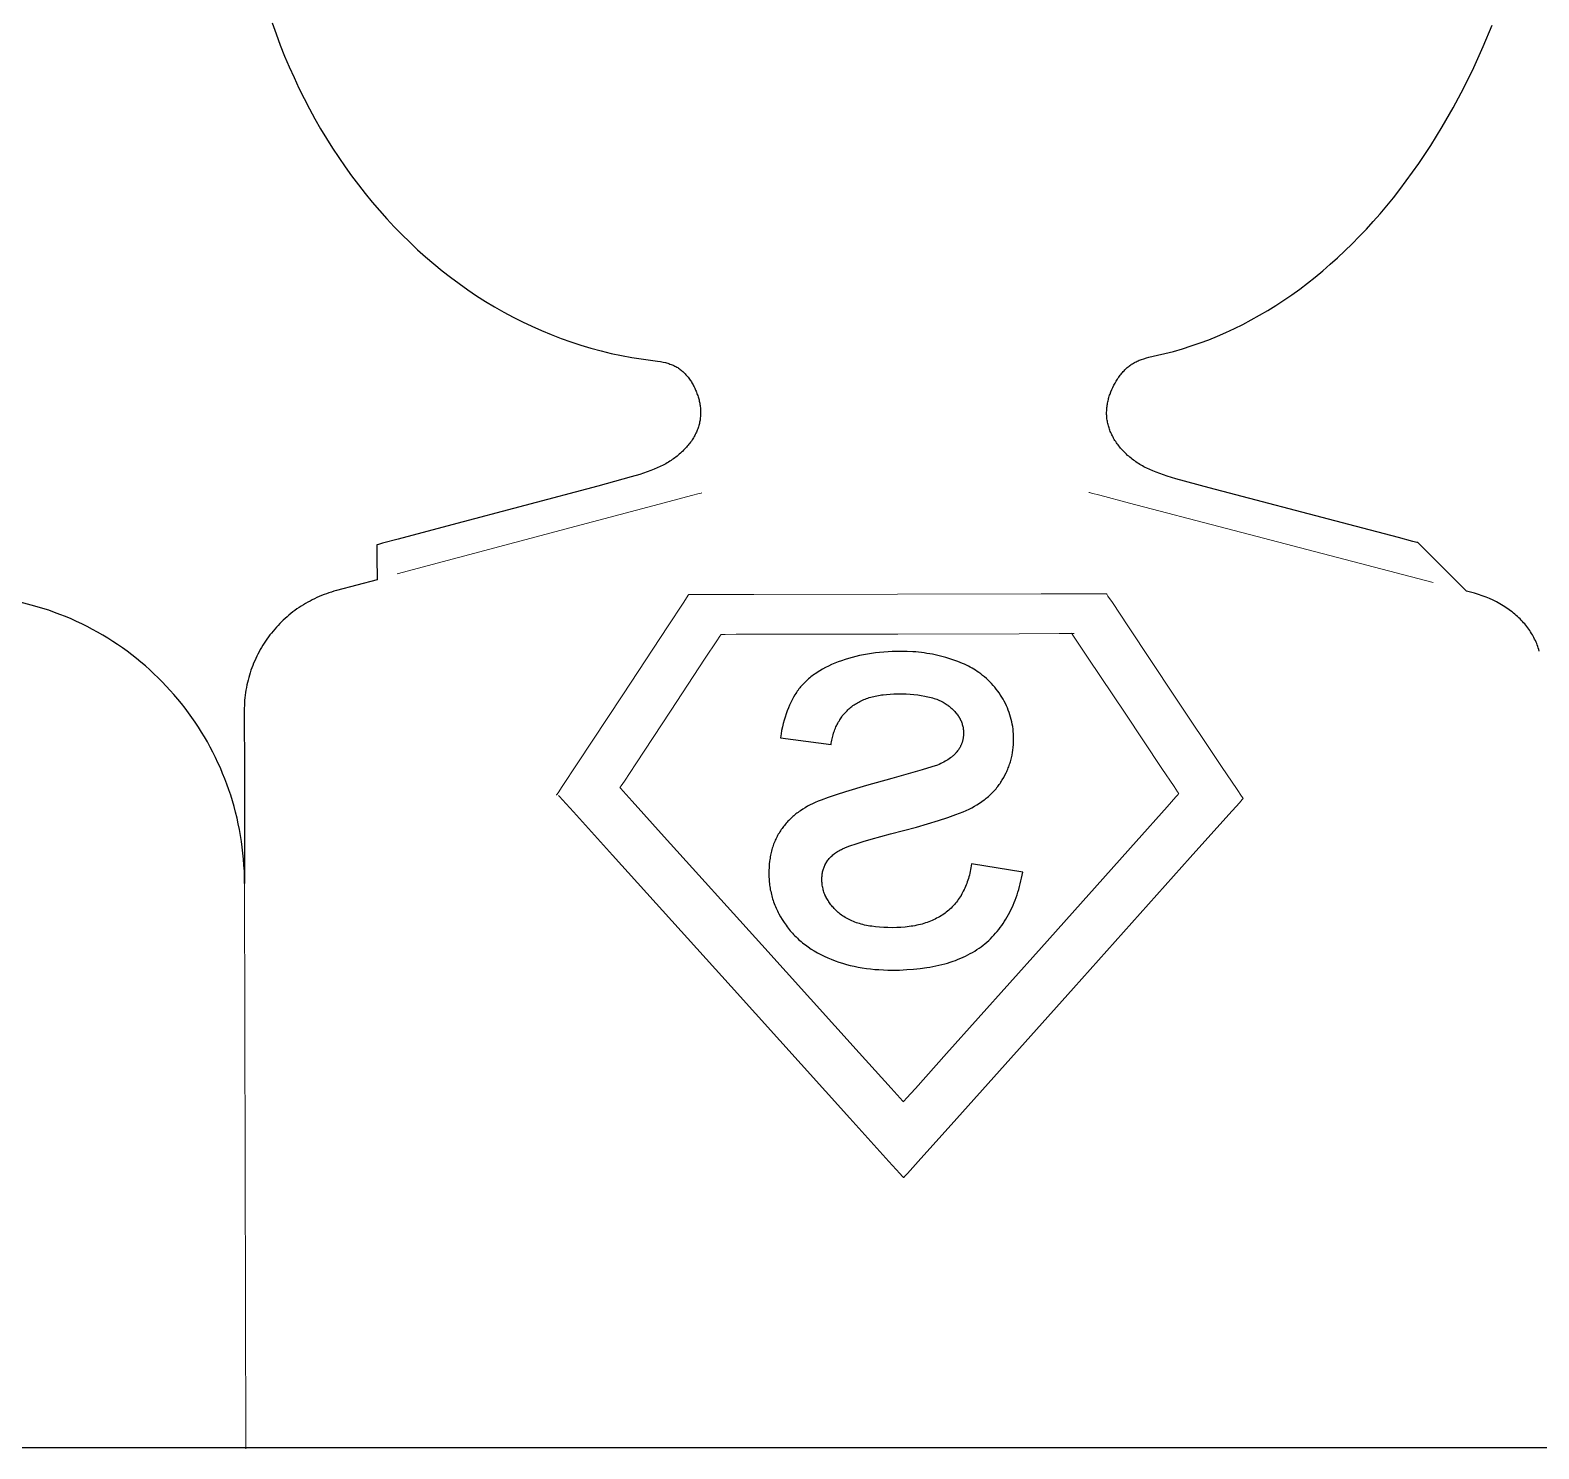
# Model space of a CAD drawing. Header units: inches. Extents: x 0 to 11, y 0 to 3.1.
# Drawn here: x 1.661 to 3.284, y -0.002 to 1.524 of the extents above; entities that cross this region are included whole.
import ezdxf

# ---------------------------------------------------------------- set-up
doc = ezdxf.new("R2010")
doc.units = ezdxf.units.IN
doc.header["$MEASUREMENT"] = 0
doc.layers.add('cut', color=18, linetype='Continuous', true_color=0x000000)
doc.layers.add('score', color=1, linetype='Continuous', true_color=0xff0000)

msp = doc.modelspace()

# ---------------------------------------------------------------- linework, layer by layer
at = {"layer": 'cut'}
for points in [[(1.9215, 1.5323), (1.9258, 1.5203), (1.9303, 1.5083), (1.935, 1.4966), (1.94, 1.4849), (1.9451, 1.4734), (1.9504, 1.4621), (1.9559, 1.4509), (1.9617, 1.4399), (1.9676, 1.4291), (1.9737, 1.4184), (1.98, 1.4079), (1.9865, 1.3976), (1.9932, 1.3874), (2.0001, 1.3774), (2.0071, 1.3676), (2.0143, 1.358), (2.0217, 1.3486), (2.0293, 1.3394), (2.037, 1.3304), (2.0449, 1.3215), (2.0529, 1.3129), (2.0611, 1.3045), (2.0695, 1.2963), (2.078, 1.2883), (2.0866, 1.2806), (2.0954, 1.2731), (2.1044, 1.2657), (2.1135, 1.2587), (2.1227, 1.2518), (2.132, 1.2452), (2.1415, 1.2388), (2.1511, 1.2327), (2.1609, 1.2268), (2.1707, 1.2212), (2.1807, 1.2158), (2.1908, 1.2107), (2.201, 1.2059), (2.2113, 1.2013), (2.2217, 1.197), (2.2323, 1.1929), (2.2429, 1.1891), (2.2536, 1.1856), (2.2644, 1.1824), (2.2754, 1.1795), (2.2864, 1.1768), (2.2975, 1.1745), (2.3086, 1.1724), (2.3362, 1.1685), (2.3392, 1.168), (2.342, 1.1674), (2.3447, 1.1668), (2.3459, 1.1665), (2.3472, 1.1661), (2.3483, 1.1657), (2.3495, 1.1653), (2.3506, 1.1649), (2.3517, 1.1645), (2.3528, 1.1641), (2.3538, 1.1636), (2.3548, 1.1631), (2.3558, 1.1625), (2.3568, 1.162), (2.3578, 1.1614), (2.3587, 1.1608), (2.3597, 1.1601), (2.3606, 1.1594), (2.3615, 1.1587), (2.3624, 1.1579), (2.3633, 1.1572), (2.3641, 1.1564), (2.365, 1.1555), (2.3658, 1.1547), (2.3666, 1.1538), (2.3674, 1.1529), (2.3682, 1.152), (2.3689, 1.151), (2.3697, 1.1501), (2.3704, 1.1491), (2.3711, 1.1481), (2.3718, 1.1471), (2.3725, 1.146), (2.3731, 1.145), (2.3737, 1.1439), (2.3744, 1.1428), (2.3749, 1.1417), (2.3755, 1.1406), (2.3761, 1.1395), (2.3766, 1.1384), (2.3771, 1.1372), (2.3776, 1.1361), (2.3781, 1.1349), (2.3785, 1.1337), (2.3789, 1.1326), (2.3793, 1.1314), (2.3797, 1.1302), (2.3801, 1.1291), (2.3804, 1.1279), (2.3807, 1.1267), (2.381, 1.1255), (2.3812, 1.1243), (2.3815, 1.1231), (2.3817, 1.1219), (2.3819, 1.1207), (2.382, 1.1195), (2.3822, 1.1183), (2.3823, 1.1171), (2.3823, 1.1159), (2.3824, 1.1147), (2.3824, 1.1135), (2.3824, 1.1123), (2.3824, 1.1111), (2.3823, 1.1099), (2.3823, 1.1087), (2.3821, 1.1075), (2.382, 1.1063), (2.3818, 1.1051), (2.3816, 1.1039), (2.3814, 1.1027), (2.3811, 1.1015), (2.3808, 1.1003), (2.3805, 1.0991), (2.3801, 1.0979), (2.3797, 1.0967), (2.3793, 1.0955), (2.3789, 1.0943), (2.3784, 1.0931), (2.3779, 1.0919), (2.3773, 1.0908), (2.3767, 1.0896), (2.3761, 1.0884), (2.3754, 1.0872), (2.3747, 1.086), (2.374, 1.0849), (2.3732, 1.0837), (2.3725, 1.0825), (2.3716, 1.0814), (2.3708, 1.0802), (2.3699, 1.0791), (2.369, 1.078), (2.3681, 1.0769), (2.3671, 1.0758), (2.3661, 1.0747), (2.3651, 1.0736), (2.364, 1.0725), (2.3629, 1.0714), (2.3618, 1.0704), (2.3607, 1.0693), (2.3595, 1.0683), (2.3583, 1.0673), (2.3571, 1.0663), (2.3559, 1.0653), (2.3546, 1.0644), (2.3533, 1.0634), (2.352, 1.0625), (2.3506, 1.0616), (2.3493, 1.0607), (2.3479, 1.0598), (2.3464, 1.059), (2.345, 1.0581), (2.3435, 1.0573), (2.342, 1.0565), (2.339, 1.055), (2.3358, 1.0535), (2.3324, 1.0521), (2.3289, 1.0507), (2.3251, 1.0494), (2.317, 1.0466), (2.3077, 1.0438), (2.272, 1.0341), (2.1148, 0.9923), (2.0571, 0.9769), (2.0403, 0.9725), (2.0358, 0.9713), (2.0347, 0.971), (2.0344, 0.9709), (2.0343, 0.9709), (2.0343, 0.9709), (2.0343, 0.9709), (2.0343, 0.9709), (2.0343, 0.9709), (2.0343, 0.9708), (2.0343, 0.9708), (2.0343, 0.9704), (2.0343, 0.9692), (2.0343, 0.965), (2.0343, 0.9521), (2.0344, 0.9391), (2.0344, 0.9349), (2.0344, 0.9337), (2.0344, 0.9334), (2.0344, 0.9333), (2.0344, 0.9333), (2.0344, 0.9333), (2.0344, 0.9333), (1.9908, 0.9217), (1.988, 0.9209), (1.9853, 0.9201), (1.9827, 0.9192), (1.98, 0.9183), (1.9774, 0.9173), (1.9748, 0.9163), (1.9722, 0.9152), (1.9697, 0.9141), (1.9672, 0.9129), (1.9647, 0.9117), (1.9623, 0.9104), (1.9599, 0.9091), (1.9575, 0.9078), (1.9552, 0.9064), (1.9528, 0.9049), (1.9506, 0.9034), (1.9483, 0.9019), (1.9461, 0.9003), (1.9439, 0.8986), (1.9418, 0.897), (1.9397, 0.8952), (1.9376, 0.8935), (1.9356, 0.8917), (1.9336, 0.8899), (1.9317, 0.888), (1.9298, 0.8861), (1.9279, 0.8841), (1.9261, 0.8822), (1.9243, 0.8801), (1.9226, 0.8781), (1.9209, 0.876), (1.9192, 0.8739), (1.9176, 0.8717), (1.916, 0.8695), (1.9145, 0.8673), (1.913, 0.8651), (1.9115, 0.8628), (1.9101, 0.8605), (1.9088, 0.8581), (1.9075, 0.8558), (1.9062, 0.8534), (1.905, 0.851), (1.9039, 0.8485), (1.9028, 0.846), (1.9017, 0.8435), (1.9007, 0.841), (1.8997, 0.8385), (1.8988, 0.8359), (1.898, 0.8333), (1.8971, 0.8307), (1.8964, 0.8281), (1.8957, 0.8254), (1.895, 0.8227), (1.8944, 0.8201), (1.8939, 0.8173), (1.8934, 0.8146), (1.893, 0.8119), (1.8926, 0.8091), (1.8923, 0.8063), (1.892, 0.8036), (1.8918, 0.8008), (1.8917, 0.7979), (1.8916, 0.7951), (1.8916, 0.7923), (1.8916, 0.7923), (1.8916, 0.7923), (1.8916, 0.7922), (1.8916, 0.7921), (1.8916, 0.7914), (1.8916, 0.7887), (1.8916, 0.7784), (1.8917, 0.7397), (1.892, 0.6067), (1.8919, 0.6132), (1.8917, 0.6198), (1.8913, 0.6263), (1.8908, 0.6327), (1.8902, 0.6392), (1.8895, 0.6456), (1.8886, 0.6519), (1.8876, 0.6583), (1.8864, 0.6645), (1.8852, 0.6708), (1.8838, 0.677), (1.8823, 0.6832), (1.8806, 0.6893), (1.8789, 0.6954), (1.877, 0.7014), (1.875, 0.7074), (1.8729, 0.7133), (1.8707, 0.7192), (1.8683, 0.725), (1.8659, 0.7308), (1.8633, 0.7365), (1.8606, 0.7422), (1.8578, 0.7478), (1.8549, 0.7533), (1.8519, 0.7588), (1.8488, 0.7642), (1.8455, 0.7695), (1.8422, 0.7748), (1.8388, 0.78), (1.8352, 0.7851), (1.8316, 0.7902), (1.8279, 0.7952), (1.824, 0.8001), (1.8201, 0.8049), (1.816, 0.8097), (1.8119, 0.8143), (1.8077, 0.8189), (1.8034, 0.8234), (1.799, 0.8278), (1.7945, 0.8322), (1.7899, 0.8364), (1.7852, 0.8406), (1.7805, 0.8446), (1.7756, 0.8486), (1.7707, 0.8525), (1.7657, 0.8563), (1.7606, 0.86), (1.7554, 0.8635), (1.7501, 0.867), (1.7448, 0.8704), (1.7394, 0.8737), (1.7339, 0.8769), (1.7283, 0.8799), (1.7227, 0.8829), (1.717, 0.8857), (1.7112, 0.8884), (1.7053, 0.8911), (1.6994, 0.8936), (1.6934, 0.896), (1.6874, 0.8982), (1.6813, 0.9004), (1.6751, 0.9024), (1.6688, 0.9043), (1.6625, 0.9061), (1.2978, 1.005)], [(3.2843, 0.8566), (3.2839, 0.8582), (3.2834, 0.8599), (3.2829, 0.8615), (3.2823, 0.8631), (3.2817, 0.8647), (3.281, 0.8663), (3.2803, 0.8679), (3.2795, 0.8695), (3.2788, 0.871), (3.2779, 0.8726), (3.2771, 0.8741), (3.2762, 0.8756), (3.2752, 0.8771), (3.2742, 0.8786), (3.2732, 0.8801), (3.2722, 0.8815), (3.2711, 0.8829), (3.27, 0.8843), (3.2688, 0.8857), (3.2676, 0.8871), (3.2664, 0.8885), (3.2651, 0.8898), (3.2638, 0.8911), (3.2625, 0.8924), (3.2611, 0.8937), (3.2597, 0.895), (3.2582, 0.8962), (3.2568, 0.8975), (3.2553, 0.8987), (3.2537, 0.8998), (3.2522, 0.901), (3.2506, 0.9021), (3.2489, 0.9032), (3.2473, 0.9043), (3.2456, 0.9054), (3.2439, 0.9064), (3.2421, 0.9074), (3.2404, 0.9084), (3.2386, 0.9094), (3.2349, 0.9112), (3.2311, 0.913), (3.2272, 0.9146), (3.2232, 0.9161), (3.2191, 0.9175), (3.2149, 0.9188), (3.2106, 0.92), (3.2063, 0.921), (3.1769, 0.9503), (3.161, 0.9662), (3.156, 0.9712), (3.1546, 0.9726), (3.1542, 0.973), (3.1541, 0.9731), (3.1541, 0.9731), (3.1541, 0.9731), (3.1541, 0.9731), (3.1541, 0.9731), (3.1541, 0.9731), (3.154, 0.9731), (3.1538, 0.9732), (3.1527, 0.9735), (3.1486, 0.9745), (3.1332, 0.9786), (3.0797, 0.9927), (2.9295, 1.0323), (2.8937, 1.042), (2.8844, 1.0448), (2.8802, 1.0461), (2.8762, 1.0475), (2.8725, 1.0489), (2.8689, 1.0503), (2.8655, 1.0518), (2.8623, 1.0533), (2.8607, 1.0541), (2.8592, 1.0549), (2.8577, 1.0557), (2.8562, 1.0565), (2.8548, 1.0574), (2.8534, 1.0583), (2.852, 1.0592), (2.8506, 1.0601), (2.8493, 1.0611), (2.8479, 1.062), (2.8467, 1.063), (2.8454, 1.064), (2.8441, 1.065), (2.8429, 1.0661), (2.8417, 1.0671), (2.8406, 1.0682), (2.8395, 1.0693), (2.8384, 1.0704), (2.8373, 1.0715), (2.8362, 1.0726), (2.8352, 1.0737), (2.8342, 1.0749), (2.8333, 1.076), (2.8323, 1.0772), (2.8314, 1.0784), (2.8306, 1.0796), (2.8297, 1.0807), (2.8289, 1.0819), (2.8281, 1.0831), (2.8274, 1.0843), (2.8267, 1.0855), (2.826, 1.0868), (2.8254, 1.088), (2.8247, 1.0892), (2.8242, 1.0904), (2.8236, 1.0916), (2.8231, 1.0928), (2.8226, 1.0941), (2.8222, 1.0953), (2.8217, 1.0965), (2.8214, 1.0977), (2.821, 1.0989), (2.8207, 1.1002), (2.8204, 1.1014), (2.8201, 1.1026), (2.8199, 1.1038), (2.8197, 1.105), (2.8195, 1.1063), (2.8194, 1.1075), (2.8193, 1.1087), (2.8192, 1.1099), (2.8191, 1.1111), (2.8191, 1.1124), (2.8191, 1.1136), (2.8192, 1.1148), (2.8192, 1.116), (2.8193, 1.1172), (2.8194, 1.1185), (2.8196, 1.1197), (2.8197, 1.1209), (2.8199, 1.1221), (2.8202, 1.1233), (2.8204, 1.1245), (2.8207, 1.1257), (2.821, 1.127), (2.8213, 1.1282), (2.8216, 1.1294), (2.822, 1.1306), (2.8224, 1.1318), (2.8228, 1.133), (2.8237, 1.1354), (2.8247, 1.1378), (2.8258, 1.1402), (2.8269, 1.1425), (2.8282, 1.1448), (2.8295, 1.147), (2.8302, 1.1481), (2.8309, 1.1492), (2.8316, 1.1503), (2.8323, 1.1513), (2.8331, 1.1524), (2.8338, 1.1534), (2.8346, 1.1544), (2.8354, 1.1553), (2.8362, 1.1563), (2.837, 1.1572), (2.8379, 1.1581), (2.8387, 1.159), (2.8396, 1.1598), (2.8405, 1.1607), (2.8414, 1.1615), (2.8423, 1.1622), (2.8432, 1.163), (2.8441, 1.1637), (2.8451, 1.1643), (2.846, 1.165), (2.847, 1.1656), (2.848, 1.1662), (2.849, 1.1668), (2.85, 1.1673), (2.851, 1.1678), (2.8521, 1.1683), (2.8532, 1.1688), (2.8543, 1.1693), (2.8555, 1.1697), (2.8567, 1.1702), (2.8592, 1.171), (2.8619, 1.1718), (2.8647, 1.1726), (2.8911, 1.1789), (2.9007, 1.1817), (2.9102, 1.1847), (2.9197, 1.188), (2.929, 1.1915), (2.9383, 1.1953), (2.9475, 1.1993), (2.9567, 1.2035), (2.9657, 1.208), (2.9747, 1.2128), (2.9836, 1.2177), (2.9924, 1.2229), (3.0011, 1.2284), (3.0098, 1.234), (3.0183, 1.2399), (3.0268, 1.246), (3.0351, 1.2523), (3.0434, 1.2589), (3.0516, 1.2656), (3.0597, 1.2726), (3.0676, 1.2797), (3.0755, 1.2871), (3.0833, 1.2947), (3.0909, 1.3024), (3.0985, 1.3104), (3.1059, 1.3186), (3.1133, 1.3269), (3.1205, 1.3355), (3.1276, 1.3442), (3.1346, 1.3531), (3.1414, 1.3622), (3.1548, 1.3809), (3.1677, 1.4003), (3.1801, 1.4203), (3.192, 1.441), (3.2033, 1.4623), (3.214, 1.4843), (3.2242, 1.5067), (3.2339, 1.5298)], [(0, 0), (3.8766, 0)]]:
    msp.add_lwpolyline(points, dxfattribs=at)
at = {"layer": 'cut', "lineweight": 9}
for points in [[(1.8932, 0.0012), (1.892, 0.6067)], [(1.8932, -0.0015), (1.8932, -0.0015), (1.8932, -0.0015), (1.8932, -0.0015), (1.8932, -0.0015), (1.8932, -0.0013), (1.8932, -0.0008), (1.8932, 0.0012)]]:
    msp.add_lwpolyline(points, dxfattribs=at)
at = {"layer": 'score', "color": 1, "lineweight": 9, "true_color": 0xff0000}
for points in [[(2.0562, 0.9396), (2.2486, 0.9908), (2.3433, 1.0159), (2.3728, 1.0238), (2.3809, 1.0259), (2.3831, 1.0265), (2.3836, 1.0266), (2.3837, 1.0267), (2.3838, 1.0267), (2.3838, 1.0267)], [(2.7999, 1.0272), (2.7999, 1.0272), (2.8, 1.0272), (2.8001, 1.0271), (2.8007, 1.027), (2.803, 1.0264), (2.8118, 1.0241), (2.8439, 1.0157), (2.9481, 0.9884), (3.1702, 0.9302)], [(2.2296, 0.7012), (2.2296, 0.7011), (2.2297, 0.7011), (2.2299, 0.7009), (2.2307, 0.7), (2.2338, 0.6965), (2.2456, 0.6835), (2.2876, 0.6369), (2.4152, 0.4956), (2.5428, 0.3543), (2.5848, 0.3077), (2.5966, 0.2947), (2.5997, 0.2913), (2.6005, 0.2904), (2.6007, 0.2902), (2.6008, 0.2901), (2.6008, 0.2901), (2.6008, 0.2901), (2.6008, 0.2902), (2.601, 0.2904), (2.6018, 0.2913), (2.6049, 0.2947), (2.6165, 0.3076), (2.6579, 0.3538), (2.7835, 0.4941), (2.909, 0.6344), (2.9504, 0.6806), (2.9619, 0.6935), (2.9649, 0.6969), (2.9657, 0.6978), (2.9659, 0.698), (2.9659, 0.6981), (2.9659, 0.6981), (2.9659, 0.6981), (2.9659, 0.6981), (2.9658, 0.6982), (2.9658, 0.6983), (2.9655, 0.6987), (2.9642, 0.7006), (2.9595, 0.7076), (2.9428, 0.7325), (2.8923, 0.8081), (2.8419, 0.8838), (2.8253, 0.9087), (2.8206, 0.9157), (2.8194, 0.9176), (2.8191, 0.918), (2.819, 0.9182), (2.819, 0.9182), (2.819, 0.9182), (2.819, 0.9182), (2.8189, 0.9182), (2.8187, 0.9182), (2.8177, 0.9182), (2.8139, 0.9182), (2.7997, 0.9182), (2.7488, 0.9181), (2.5943, 0.9177), (2.4398, 0.9174), (2.3889, 0.9173), (2.3747, 0.9173), (2.3709, 0.9173), (2.37, 0.9173), (2.3697, 0.9173), (2.3697, 0.9173), (2.3696, 0.9173), (2.3696, 0.9173), (2.3696, 0.9173), (2.3695, 0.9171), (2.3692, 0.9167), (2.368, 0.9149), (2.3635, 0.908), (2.3474, 0.8836), (2.2986, 0.8095), (2.2497, 0.7354), (2.2336, 0.711), (2.2291, 0.7041), (2.2279, 0.7023), (2.2276, 0.7019), (2.2275, 0.7018), (2.2275, 0.7017), (2.2275, 0.7017)], [(2.7843, 0.8753), (2.7843, 0.8753), (2.7843, 0.8753), (2.7841, 0.8753), (2.7833, 0.8753), (2.7801, 0.8753), (2.768, 0.8753), (2.725, 0.8752), (2.5944, 0.8749), (2.4638, 0.8746), (2.4208, 0.8746), (2.4087, 0.8745), (2.4055, 0.8745), (2.4047, 0.8745), (2.4045, 0.8745), (2.4045, 0.8745), (2.4044, 0.8745), (2.4044, 0.8745), (2.4044, 0.8745), (2.4044, 0.8744), (2.4041, 0.8741), (2.4032, 0.8727), (2.3998, 0.8674), (2.3874, 0.8488), (2.3501, 0.7921), (2.3127, 0.7354), (2.3004, 0.7167), (2.2969, 0.7115), (2.296, 0.7101), (2.2958, 0.7097), (2.2957, 0.7096), (2.2957, 0.7096), (2.2957, 0.7096), (2.2957, 0.7096), (2.2958, 0.7096), (2.2959, 0.7094), (2.2966, 0.7086), (2.2991, 0.7058), (2.3088, 0.6951), (2.3433, 0.6568), (2.4482, 0.5407), (2.553, 0.4246), (2.5875, 0.3863), (2.5972, 0.3756), (2.5997, 0.3728), (2.6004, 0.3721), (2.6005, 0.3719), (2.6006, 0.3719), (2.6006, 0.3718), (2.6006, 0.3719), (2.6007, 0.3719), (2.6008, 0.3721), (2.6015, 0.3728), (2.6039, 0.3756), (2.6134, 0.3861), (2.647, 0.4236), (2.749, 0.5376), (2.8508, 0.6516), (2.8843, 0.6891), (2.8936, 0.6997), (2.896, 0.7024), (2.8966, 0.7032), (2.8967, 0.7033), (2.8968, 0.7033), (2.8968, 0.7034), (2.8968, 0.7034), (2.8968, 0.7034), (2.8968, 0.7034), (2.8968, 0.7035), (2.8967, 0.7035), (2.8966, 0.7037), (2.8964, 0.7039), (2.8954, 0.7053), (2.8917, 0.7108), (2.8785, 0.7303), (2.8389, 0.7896), (2.7994, 0.8488), (2.7864, 0.8684), (2.7828, 0.8738), (2.7818, 0.8753), (2.7816, 0.8756), (2.7815, 0.8757), (2.7815, 0.8758), (2.7815, 0.8758)]]:
    msp.add_lwpolyline(points, dxfattribs=at)
at = {"layer": 'score', "color": 7, "true_color": 0xffffff}
msp.add_lwpolyline([(2.7289, 0.6189), (2.6738, 0.6276), (2.6735, 0.6256), (2.6731, 0.6235), (2.6728, 0.6216), (2.6724, 0.6196), (2.6719, 0.6177), (2.6715, 0.6157), (2.671, 0.6139), (2.6704, 0.612), (2.6699, 0.6102), (2.6693, 0.6084), (2.6687, 0.6067), (2.668, 0.605), (2.6673, 0.6033), (2.6666, 0.6016), (2.6658, 0.6), (2.665, 0.5984), (2.6642, 0.5968), (2.6634, 0.5953), (2.6625, 0.5937), (2.6616, 0.5923), (2.6606, 0.5908), (2.6596, 0.5894), (2.6586, 0.588), (2.6576, 0.5866), (2.6565, 0.5853), (2.6554, 0.584), (2.6542, 0.5827), (2.653, 0.5815), (2.6518, 0.5802), (2.6506, 0.5791), (2.6493, 0.5779), (2.648, 0.5768), (2.6466, 0.5757), (2.6453, 0.5746), (2.6439, 0.5736), (2.6424, 0.5726), (2.641, 0.5717), (2.6394, 0.5708), (2.6379, 0.5699), (2.6363, 0.5691), (2.6347, 0.5682), (2.6331, 0.5675), (2.6314, 0.5667), (2.6297, 0.566), (2.628, 0.5653), (2.6262, 0.5647), (2.6244, 0.5641), (2.6225, 0.5635), (2.6207, 0.563), (2.6188, 0.5625), (2.6168, 0.562), (2.6149, 0.5616), (2.6129, 0.5612), (2.6108, 0.5608), (2.6088, 0.5605), (2.6067, 0.5602), (2.6045, 0.5599), (2.6024, 0.5597), (2.5979, 0.5593), (2.5934, 0.5591), (2.5887, 0.559), (2.5839, 0.5591), (2.5794, 0.5593), (2.5749, 0.5595), (2.5707, 0.56), (2.5666, 0.5605), (2.5646, 0.5608), (2.5626, 0.5612), (2.5607, 0.5615), (2.5588, 0.5619), (2.557, 0.5624), (2.5552, 0.5629), (2.5534, 0.5634), (2.5517, 0.5639), (2.55, 0.5644), (2.5483, 0.565), (2.5467, 0.5657), (2.5451, 0.5663), (2.5436, 0.567), (2.5421, 0.5677), (2.5407, 0.5685), (2.5392, 0.5692), (2.5379, 0.57), (2.5365, 0.5709), (2.5352, 0.5717), (2.5339, 0.5726), (2.5327, 0.5736), (2.5315, 0.5745), (2.5304, 0.5755), (2.5293, 0.5765), (2.5282, 0.5775), (2.5272, 0.5785), (2.5262, 0.5795), (2.5252, 0.5806), (2.5243, 0.5816), (2.5234, 0.5826), (2.5225, 0.5837), (2.5217, 0.5848), (2.5209, 0.5859), (2.5202, 0.587), (2.5195, 0.5881), (2.5188, 0.5892), (2.5182, 0.5903), (2.5176, 0.5914), (2.517, 0.5926), (2.5165, 0.5938), (2.516, 0.5949), (2.5155, 0.5961), (2.5151, 0.5973), (2.5147, 0.5985), (2.5144, 0.5997), (2.5141, 0.601), (2.5138, 0.6022), (2.5135, 0.6034), (2.5133, 0.6047), (2.5132, 0.606), (2.513, 0.6072), (2.5129, 0.6085), (2.5129, 0.6098), (2.5129, 0.6111), (2.5129, 0.6123), (2.5129, 0.6135), (2.513, 0.6146), (2.5131, 0.6157), (2.5133, 0.6168), (2.5134, 0.6179), (2.5137, 0.619), (2.5139, 0.6201), (2.5142, 0.6211), (2.5145, 0.6222), (2.5148, 0.6232), (2.5152, 0.6242), (2.5156, 0.6252), (2.516, 0.6261), (2.5165, 0.6271), (2.517, 0.628), (2.5176, 0.6289), (2.5181, 0.6298), (2.5187, 0.6307), (2.5194, 0.6316), (2.52, 0.6325), (2.5207, 0.6333), (2.5215, 0.6341), (2.5222, 0.6349), (2.523, 0.6357), (2.5238, 0.6365), (2.5247, 0.6373), (2.5256, 0.638), (2.5265, 0.6388), (2.5275, 0.6395), (2.5285, 0.6402), (2.5295, 0.6409), (2.5303, 0.6413), (2.5311, 0.6418), (2.532, 0.6423), (2.5329, 0.6428), (2.534, 0.6433), (2.5351, 0.6438), (2.5374, 0.6448), (2.5401, 0.6459), (2.543, 0.647), (2.5496, 0.6493), (2.5572, 0.6518), (2.5659, 0.6543), (2.5865, 0.6599), (2.6147, 0.6673), (2.6382, 0.6743), (2.6482, 0.6776), (2.657, 0.6807), (2.661, 0.6823), (2.6647, 0.6838), (2.6681, 0.6852), (2.6712, 0.6866), (2.6741, 0.6881), (2.6769, 0.6896), (2.6797, 0.6912), (2.6823, 0.6929), (2.6848, 0.6946), (2.6873, 0.6964), (2.6885, 0.6973), (2.6897, 0.6983), (2.6908, 0.6992), (2.6919, 0.7002), (2.693, 0.7012), (2.6941, 0.7022), (2.6952, 0.7032), (2.6962, 0.7042), (2.6972, 0.7053), (2.6982, 0.7063), (2.6992, 0.7074), (2.7002, 0.7085), (2.7011, 0.7097), (2.702, 0.7108), (2.7029, 0.7119), (2.7037, 0.7131), (2.7046, 0.7143), (2.7054, 0.7155), (2.7062, 0.7167), (2.7069, 0.718), (2.7084, 0.7205), (2.7098, 0.723), (2.7111, 0.7256), (2.7117, 0.7269), (2.7123, 0.7282), (2.7128, 0.7295), (2.7134, 0.7308), (2.7139, 0.7321), (2.7144, 0.7335), (2.7148, 0.7348), (2.7153, 0.7362), (2.7157, 0.7375), (2.7161, 0.7389), (2.7164, 0.7403), (2.7168, 0.7417), (2.7171, 0.743), (2.7174, 0.7445), (2.7179, 0.7473), (2.7184, 0.7501), (2.7187, 0.753), (2.7189, 0.756), (2.7191, 0.7589), (2.7191, 0.7619), (2.7191, 0.7647), (2.7189, 0.7674), (2.7187, 0.7701), (2.7185, 0.7727), (2.7181, 0.7753), (2.7177, 0.778), (2.7171, 0.7805), (2.7165, 0.7831), (2.7159, 0.7856), (2.7151, 0.7881), (2.7143, 0.7906), (2.7134, 0.793), (2.7124, 0.7954), (2.7113, 0.7978), (2.7102, 0.8002), (2.709, 0.8026), (2.7077, 0.8049), (2.7063, 0.8071), (2.7049, 0.8093), (2.7035, 0.8115), (2.702, 0.8136), (2.7004, 0.8157), (2.6988, 0.8177), (2.6971, 0.8196), (2.6953, 0.8216), (2.6935, 0.8234), (2.6917, 0.8252), (2.6898, 0.827), (2.6878, 0.8287), (2.6858, 0.8304), (2.6837, 0.832), (2.6816, 0.8335), (2.6799, 0.8347), (2.6782, 0.8359), (2.6764, 0.837), (2.6745, 0.8381), (2.6725, 0.8392), (2.6705, 0.8403), (2.6684, 0.8413), (2.6662, 0.8423), (2.664, 0.8433), (2.6616, 0.8443), (2.6592, 0.8452), (2.6568, 0.8462), (2.6516, 0.8479), (2.6462, 0.8496), (2.6434, 0.8504), (2.6405, 0.8512), (2.6376, 0.8519), (2.6347, 0.8525), (2.6318, 0.8531), (2.6289, 0.8537), (2.6259, 0.8541), (2.6229, 0.8546), (2.6199, 0.855), (2.6169, 0.8553), (2.6138, 0.8556), (2.6107, 0.8558), (2.6045, 0.8561), (2.5981, 0.8562), (2.5933, 0.8561), (2.5886, 0.856), (2.584, 0.8558), (2.5794, 0.8555), (2.5749, 0.8551), (2.5705, 0.8546), (2.5661, 0.854), (2.5619, 0.8533), (2.5577, 0.8526), (2.5535, 0.8517), (2.5495, 0.8508), (2.5455, 0.8498), (2.5416, 0.8487), (2.5378, 0.8475), (2.534, 0.8462), (2.5304, 0.8449), (2.5268, 0.8434), (2.5233, 0.842), (2.5199, 0.8404), (2.5167, 0.8388), (2.5136, 0.8371), (2.5106, 0.8354), (2.5077, 0.8336), (2.5063, 0.8326), (2.5049, 0.8317), (2.5036, 0.8307), (2.5023, 0.8298), (2.501, 0.8288), (2.4998, 0.8278), (2.4986, 0.8268), (2.4974, 0.8257), (2.4962, 0.8247), (2.4951, 0.8236), (2.494, 0.8225), (2.493, 0.8214), (2.4919, 0.8203), (2.4909, 0.8192), (2.49, 0.8181), (2.489, 0.8169), (2.4881, 0.8158), (2.4872, 0.8146), (2.4864, 0.8134), (2.4855, 0.8121), (2.4847, 0.8109), (2.4839, 0.8096), (2.4824, 0.8069), (2.4809, 0.8042), (2.4794, 0.8013), (2.4781, 0.7984), (2.4768, 0.7954), (2.4756, 0.7922), (2.4744, 0.789), (2.4733, 0.7856), (2.4723, 0.7822), (2.4713, 0.7786), (2.4705, 0.775), (2.4696, 0.7712), (2.4689, 0.7674), (2.4682, 0.7634), (2.4682, 0.7634), (2.5227, 0.7559), (2.523, 0.7575), (2.5232, 0.7591), (2.5235, 0.7607), (2.5238, 0.7622), (2.5242, 0.7637), (2.5246, 0.7652), (2.525, 0.7666), (2.5254, 0.7681), (2.5259, 0.7695), (2.5264, 0.7709), (2.5269, 0.7723), (2.5274, 0.7736), (2.528, 0.775), (2.5286, 0.7763), (2.5292, 0.7776), (2.5299, 0.7788), (2.5305, 0.7801), (2.5313, 0.7813), (2.532, 0.7825), (2.5328, 0.7837), (2.5335, 0.7848), (2.5344, 0.786), (2.5352, 0.7871), (2.5361, 0.7882), (2.537, 0.7892), (2.5379, 0.7903), (2.5389, 0.7913), (2.5399, 0.7923), (2.5409, 0.7933), (2.5419, 0.7943), (2.543, 0.7952), (2.5441, 0.7961), (2.5452, 0.797), (2.5463, 0.7979), (2.5475, 0.7987), (2.5487, 0.7995), (2.55, 0.8003), (2.5512, 0.801), (2.5525, 0.8017), (2.5538, 0.8024), (2.5552, 0.8031), (2.5566, 0.8037), (2.558, 0.8043), (2.5594, 0.8049), (2.5609, 0.8055), (2.5624, 0.806), (2.5639, 0.8065), (2.5654, 0.8069), (2.567, 0.8074), (2.5686, 0.8078), (2.5703, 0.8082), (2.5719, 0.8085), (2.5736, 0.8088), (2.5754, 0.8091), (2.5771, 0.8094), (2.5789, 0.8096), (2.5825, 0.81), (2.5863, 0.8103), (2.5902, 0.8105), (2.5942, 0.8106), (2.5989, 0.8105), (2.6034, 0.8104), (2.6078, 0.8101), (2.6119, 0.8098), (2.6159, 0.8094), (2.6198, 0.8088), (2.6235, 0.8082), (2.6252, 0.8078), (2.627, 0.8075), (2.6287, 0.8071), (2.6303, 0.8066), (2.6319, 0.8062), (2.6335, 0.8057), (2.635, 0.8052), (2.6364, 0.8047), (2.6379, 0.8041), (2.6393, 0.8035), (2.6406, 0.8029), (2.6419, 0.8023), (2.6432, 0.8016), (2.6444, 0.801), (2.6456, 0.8003), (2.6467, 0.7995), (2.6478, 0.7988), (2.6483, 0.7984), (2.6488, 0.798), (2.6498, 0.7972), (2.6508, 0.7964), (2.6517, 0.7956), (2.6527, 0.7948), (2.6535, 0.7939), (2.6544, 0.7931), (2.6552, 0.7923), (2.656, 0.7914), (2.6567, 0.7905), (2.6575, 0.7897), (2.6581, 0.7888), (2.6588, 0.7879), (2.6594, 0.787), (2.66, 0.7861), (2.6606, 0.7852), (2.6611, 0.7843), (2.6616, 0.7833), (2.6621, 0.7824), (2.6625, 0.7814), (2.6629, 0.7805), (2.6633, 0.7795), (2.6636, 0.7786), (2.6639, 0.7776), (2.6642, 0.7766), (2.6644, 0.7756), (2.6647, 0.7746), (2.6648, 0.7736), (2.665, 0.7725), (2.6651, 0.7715), (2.6652, 0.7705), (2.6652, 0.7694), (2.6652, 0.7684), (2.6652, 0.7677), (2.6652, 0.767), (2.6652, 0.7664), (2.6651, 0.7657), (2.6651, 0.765), (2.665, 0.7644), (2.6649, 0.7637), (2.6648, 0.7631), (2.6647, 0.7625), (2.6646, 0.7618), (2.6645, 0.7612), (2.6643, 0.7606), (2.6642, 0.7599), (2.664, 0.7593), (2.6638, 0.7587), (2.6636, 0.7581), (2.6634, 0.7575), (2.6631, 0.7569), (2.6629, 0.7563), (2.6626, 0.7557), (2.6624, 0.7551), (2.6621, 0.7545), (2.6618, 0.7539), (2.6615, 0.7533), (2.6612, 0.7527), (2.6608, 0.7522), (2.6605, 0.7516), (2.6601, 0.751), (2.6597, 0.7505), (2.6593, 0.7499), (2.6589, 0.7494), (2.6581, 0.7483), (2.6576, 0.7477), (2.6572, 0.7472), (2.6567, 0.7466), (2.6562, 0.7461), (2.6557, 0.7456), (2.6552, 0.7451), (2.6547, 0.7446), (2.6541, 0.744), (2.6535, 0.7435), (2.653, 0.743), (2.6524, 0.7426), (2.6517, 0.7421), (2.6511, 0.7416), (2.6498, 0.7407), (2.6485, 0.7397), (2.647, 0.7388), (2.6456, 0.738), (2.644, 0.7371), (2.6424, 0.7363), (2.6407, 0.7355), (2.639, 0.7347), (2.6372, 0.734), (2.6361, 0.7336), (2.6346, 0.7331), (2.631, 0.7319), (2.6208, 0.7288), (2.5882, 0.7196), (2.5609, 0.7121), (2.5381, 0.7052), (2.5284, 0.7021), (2.5198, 0.6991), (2.5122, 0.6963), (2.5089, 0.695), (2.5058, 0.6937), (2.5029, 0.6924), (2.5001, 0.6911), (2.4974, 0.6896), (2.4948, 0.6881), (2.4922, 0.6865), (2.4897, 0.6849), (2.4885, 0.684), (2.4873, 0.6831), (2.4861, 0.6823), (2.485, 0.6814), (2.4838, 0.6804), (2.4827, 0.6795), (2.4816, 0.6785), (2.4805, 0.6775), (2.4795, 0.6766), (2.4784, 0.6755), (2.4774, 0.6745), (2.4764, 0.6735), (2.4754, 0.6724), (2.4745, 0.6713), (2.4735, 0.6702), (2.4726, 0.6691), (2.4717, 0.668), (2.4708, 0.6668), (2.47, 0.6657), (2.4692, 0.6645), (2.4683, 0.6633), (2.4675, 0.6621), (2.4668, 0.6608), (2.466, 0.6596), (2.4653, 0.6583), (2.4646, 0.657), (2.4639, 0.6557), (2.4633, 0.6543), (2.4627, 0.653), (2.4621, 0.6516), (2.4615, 0.6502), (2.461, 0.6488), (2.4605, 0.6474), (2.46, 0.6459), (2.4595, 0.6445), (2.4591, 0.643), (2.4587, 0.6415), (2.4583, 0.64), (2.458, 0.6384), (2.4577, 0.6369), (2.4574, 0.6353), (2.4571, 0.6337), (2.4569, 0.6321), (2.4566, 0.6305), (2.4563, 0.6272), (2.456, 0.6238), (2.4559, 0.6204), (2.4558, 0.6168), (2.4559, 0.6151), (2.4559, 0.6134), (2.456, 0.6117), (2.4561, 0.61), (2.4562, 0.6083), (2.4564, 0.6066), (2.4566, 0.6049), (2.4569, 0.6032), (2.4571, 0.6015), (2.4574, 0.5998), (2.4578, 0.5982), (2.4582, 0.5965), (2.4585, 0.5948), (2.459, 0.5932), (2.4594, 0.5916), (2.4599, 0.5899), (2.4605, 0.5883), (2.461, 0.5867), (2.4616, 0.5851), (2.4622, 0.5834), (2.4629, 0.5818), (2.4636, 0.5802), (2.4643, 0.5786), (2.465, 0.5771), (2.4658, 0.5755), (2.4666, 0.5739), (2.4684, 0.5708), (2.4702, 0.5677), (2.4722, 0.5646), (2.4732, 0.5631), (2.4743, 0.5616), (2.4754, 0.5601), (2.4765, 0.5586), (2.4777, 0.5572), (2.4788, 0.5558), (2.48, 0.5544), (2.4813, 0.553), (2.4825, 0.5517), (2.4838, 0.5504), (2.4851, 0.5491), (2.4865, 0.5478), (2.4878, 0.5465), (2.4892, 0.5453), (2.4907, 0.5441), (2.4921, 0.5429), (2.4936, 0.5417), (2.4951, 0.5405), (2.4966, 0.5394), (2.4982, 0.5383), (2.5014, 0.5361), (2.5047, 0.5341), (2.5082, 0.5321), (2.5117, 0.5302), (2.5154, 0.5284), (2.5192, 0.5267), (2.523, 0.5251), (2.527, 0.5235), (2.531, 0.5221), (2.535, 0.5208), (2.5392, 0.5196), (2.5433, 0.5185), (2.5476, 0.5176), (2.5519, 0.5167), (2.5563, 0.5159), (2.5607, 0.5152), (2.5652, 0.5147), (2.5697, 0.5142), (2.5743, 0.5139), (2.579, 0.5136), (2.5838, 0.5135), (2.5886, 0.5134), (2.5964, 0.5135), (2.6041, 0.5139), (2.6115, 0.5144), (2.6187, 0.5151), (2.6256, 0.5161), (2.629, 0.5166), (2.6323, 0.5172), (2.6356, 0.5179), (2.6388, 0.5186), (2.6419, 0.5194), (2.645, 0.5202), (2.648, 0.521), (2.651, 0.5219), (2.6539, 0.5229), (2.6567, 0.5239), (2.6595, 0.525), (2.6622, 0.5261), (2.6649, 0.5273), (2.6675, 0.5285), (2.67, 0.5298), (2.6725, 0.5311), (2.675, 0.5325), (2.6773, 0.5339), (2.6796, 0.5354), (2.6819, 0.5369), (2.6841, 0.5385), (2.6862, 0.5401), (2.6883, 0.5418), (2.6903, 0.5435), (2.6923, 0.5453), (2.6942, 0.5472), (2.6961, 0.5491), (2.6979, 0.551), (2.6997, 0.553), (2.7014, 0.555), (2.7031, 0.5571), (2.7048, 0.5593), (2.7064, 0.5614), (2.7079, 0.5637), (2.7094, 0.566), (2.7109, 0.5683), (2.7123, 0.5707), (2.7136, 0.5731), (2.7149, 0.5756), (2.7162, 0.5781), (2.7174, 0.5807), (2.7186, 0.5834), (2.7197, 0.586), (2.7208, 0.5888), (2.7218, 0.5916), (2.7228, 0.5944), (2.7237, 0.5973), (2.7246, 0.6002), (2.7254, 0.6032), (2.7262, 0.6062), (2.727, 0.6093), (2.7277, 0.6124)], close=True, dxfattribs=at)
at = {"layer": 'score', "color": 1, "lineweight": 9, "true_color": 0xff0000}
msp.add_lwpolyline([(2.7289, 0.6189), (2.6738, 0.6276), (2.6735, 0.6256), (2.6731, 0.6235), (2.6728, 0.6216), (2.6724, 0.6196), (2.6719, 0.6177), (2.6715, 0.6157), (2.671, 0.6139), (2.6704, 0.612), (2.6699, 0.6102), (2.6693, 0.6084), (2.6687, 0.6067), (2.668, 0.605), (2.6673, 0.6033), (2.6666, 0.6016), (2.6658, 0.6), (2.665, 0.5984), (2.6642, 0.5968), (2.6634, 0.5953), (2.6625, 0.5937), (2.6616, 0.5923), (2.6606, 0.5908), (2.6596, 0.5894), (2.6586, 0.588), (2.6576, 0.5866), (2.6565, 0.5853), (2.6554, 0.584), (2.6542, 0.5827), (2.653, 0.5815), (2.6518, 0.5802), (2.6506, 0.5791), (2.6493, 0.5779), (2.648, 0.5768), (2.6466, 0.5757), (2.6453, 0.5746), (2.6439, 0.5736), (2.6424, 0.5726), (2.641, 0.5717), (2.6394, 0.5708), (2.6379, 0.5699), (2.6363, 0.5691), (2.6347, 0.5682), (2.6331, 0.5675), (2.6314, 0.5667), (2.6297, 0.566), (2.628, 0.5653), (2.6262, 0.5647), (2.6244, 0.5641), (2.6225, 0.5635), (2.6207, 0.563), (2.6188, 0.5625), (2.6168, 0.562), (2.6149, 0.5616), (2.6129, 0.5612), (2.6108, 0.5608), (2.6088, 0.5605), (2.6067, 0.5602), (2.6045, 0.5599), (2.6024, 0.5597), (2.5979, 0.5593), (2.5934, 0.5591), (2.5887, 0.559), (2.5839, 0.5591), (2.5794, 0.5593), (2.5749, 0.5595), (2.5707, 0.56), (2.5666, 0.5605), (2.5646, 0.5608), (2.5626, 0.5612), (2.5607, 0.5615), (2.5588, 0.5619), (2.557, 0.5624), (2.5552, 0.5629), (2.5534, 0.5634), (2.5517, 0.5639), (2.55, 0.5644), (2.5483, 0.565), (2.5467, 0.5657), (2.5451, 0.5663), (2.5436, 0.567), (2.5421, 0.5677), (2.5407, 0.5685), (2.5392, 0.5692), (2.5379, 0.57), (2.5365, 0.5709), (2.5352, 0.5717), (2.5339, 0.5726), (2.5327, 0.5736), (2.5315, 0.5745), (2.5304, 0.5755), (2.5293, 0.5765), (2.5282, 0.5775), (2.5272, 0.5785), (2.5262, 0.5795), (2.5252, 0.5806), (2.5243, 0.5816), (2.5234, 0.5826), (2.5225, 0.5837), (2.5217, 0.5848), (2.5209, 0.5859), (2.5202, 0.587), (2.5195, 0.5881), (2.5188, 0.5892), (2.5182, 0.5903), (2.5176, 0.5914), (2.517, 0.5926), (2.5165, 0.5938), (2.516, 0.5949), (2.5155, 0.5961), (2.5151, 0.5973), (2.5147, 0.5985), (2.5144, 0.5997), (2.5141, 0.601), (2.5138, 0.6022), (2.5135, 0.6034), (2.5133, 0.6047), (2.5132, 0.606), (2.513, 0.6072), (2.5129, 0.6085), (2.5129, 0.6098), (2.5129, 0.6111), (2.5129, 0.6123), (2.5129, 0.6135), (2.513, 0.6146), (2.5131, 0.6157), (2.5133, 0.6168), (2.5134, 0.6179), (2.5137, 0.619), (2.5139, 0.6201), (2.5142, 0.6211), (2.5145, 0.6222), (2.5148, 0.6232), (2.5152, 0.6242), (2.5156, 0.6252), (2.516, 0.6261), (2.5165, 0.6271), (2.517, 0.628), (2.5176, 0.6289), (2.5181, 0.6298), (2.5187, 0.6307), (2.5194, 0.6316), (2.52, 0.6325), (2.5207, 0.6333), (2.5215, 0.6341), (2.5222, 0.6349), (2.523, 0.6357), (2.5238, 0.6365), (2.5247, 0.6373), (2.5256, 0.638), (2.5265, 0.6388), (2.5275, 0.6395), (2.5285, 0.6402), (2.5295, 0.6409), (2.5303, 0.6413), (2.5311, 0.6418), (2.532, 0.6423), (2.5329, 0.6428), (2.534, 0.6433), (2.5351, 0.6438), (2.5374, 0.6448), (2.5401, 0.6459), (2.543, 0.647), (2.5496, 0.6493), (2.5572, 0.6518), (2.5659, 0.6543), (2.5865, 0.6599), (2.6147, 0.6673), (2.6382, 0.6743), (2.6482, 0.6776), (2.657, 0.6807), (2.661, 0.6823), (2.6647, 0.6838), (2.6681, 0.6852), (2.6712, 0.6866), (2.6741, 0.6881), (2.6769, 0.6896), (2.6797, 0.6912), (2.6823, 0.6929), (2.6848, 0.6946), (2.6873, 0.6964), (2.6885, 0.6973), (2.6897, 0.6983), (2.6908, 0.6992), (2.6919, 0.7002), (2.693, 0.7012), (2.6941, 0.7022), (2.6952, 0.7032), (2.6962, 0.7042), (2.6972, 0.7053), (2.6982, 0.7063), (2.6992, 0.7074), (2.7002, 0.7085), (2.7011, 0.7097), (2.702, 0.7108), (2.7029, 0.7119), (2.7037, 0.7131), (2.7046, 0.7143), (2.7054, 0.7155), (2.7062, 0.7167), (2.7069, 0.718), (2.7084, 0.7205), (2.7098, 0.723), (2.7111, 0.7256), (2.7117, 0.7269), (2.7123, 0.7282), (2.7128, 0.7295), (2.7134, 0.7308), (2.7139, 0.7321), (2.7144, 0.7335), (2.7148, 0.7348), (2.7153, 0.7362), (2.7157, 0.7375), (2.7161, 0.7389), (2.7164, 0.7403), (2.7168, 0.7417), (2.7171, 0.743), (2.7174, 0.7445), (2.7179, 0.7473), (2.7184, 0.7501), (2.7187, 0.753), (2.7189, 0.756), (2.7191, 0.7589), (2.7191, 0.7619), (2.7191, 0.7647), (2.7189, 0.7674), (2.7187, 0.7701), (2.7185, 0.7727), (2.7181, 0.7753), (2.7177, 0.778), (2.7171, 0.7805), (2.7165, 0.7831), (2.7159, 0.7856), (2.7151, 0.7881), (2.7143, 0.7906), (2.7134, 0.793), (2.7124, 0.7954), (2.7113, 0.7978), (2.7102, 0.8002), (2.709, 0.8026), (2.7077, 0.8049), (2.7063, 0.8071), (2.7049, 0.8093), (2.7035, 0.8115), (2.702, 0.8136), (2.7004, 0.8157), (2.6988, 0.8177), (2.6971, 0.8196), (2.6953, 0.8216), (2.6935, 0.8234), (2.6917, 0.8252), (2.6898, 0.827), (2.6878, 0.8287), (2.6858, 0.8304), (2.6837, 0.832), (2.6816, 0.8335), (2.6799, 0.8347), (2.6782, 0.8359), (2.6764, 0.837), (2.6745, 0.8381), (2.6725, 0.8392), (2.6705, 0.8403), (2.6684, 0.8413), (2.6662, 0.8423), (2.664, 0.8433), (2.6616, 0.8443), (2.6592, 0.8452), (2.6568, 0.8462), (2.6516, 0.8479), (2.6462, 0.8496), (2.6434, 0.8504), (2.6405, 0.8512), (2.6376, 0.8519), (2.6347, 0.8525), (2.6318, 0.8531), (2.6289, 0.8537), (2.6259, 0.8541), (2.6229, 0.8546), (2.6199, 0.855), (2.6169, 0.8553), (2.6138, 0.8556), (2.6107, 0.8558), (2.6045, 0.8561), (2.5981, 0.8562), (2.5933, 0.8561), (2.5886, 0.856), (2.584, 0.8558), (2.5794, 0.8555), (2.5749, 0.8551), (2.5705, 0.8546), (2.5661, 0.854), (2.5619, 0.8533), (2.5577, 0.8526), (2.5535, 0.8517), (2.5495, 0.8508), (2.5455, 0.8498), (2.5416, 0.8487), (2.5378, 0.8475), (2.534, 0.8462), (2.5304, 0.8449), (2.5268, 0.8434), (2.5233, 0.842), (2.5199, 0.8404), (2.5167, 0.8388), (2.5136, 0.8371), (2.5106, 0.8354), (2.5077, 0.8336), (2.5063, 0.8326), (2.5049, 0.8317), (2.5036, 0.8307), (2.5023, 0.8298), (2.501, 0.8288), (2.4998, 0.8278), (2.4986, 0.8268), (2.4974, 0.8257), (2.4962, 0.8247), (2.4951, 0.8236), (2.494, 0.8225), (2.493, 0.8214), (2.4919, 0.8203), (2.4909, 0.8192), (2.49, 0.8181), (2.489, 0.8169), (2.4881, 0.8158), (2.4872, 0.8146), (2.4864, 0.8134), (2.4855, 0.8121), (2.4847, 0.8109), (2.4839, 0.8096), (2.4824, 0.8069), (2.4809, 0.8042), (2.4794, 0.8013), (2.4781, 0.7984), (2.4768, 0.7954), (2.4756, 0.7922), (2.4744, 0.789), (2.4733, 0.7856), (2.4723, 0.7822), (2.4713, 0.7786), (2.4705, 0.775), (2.4696, 0.7712), (2.4689, 0.7674), (2.4682, 0.7634), (2.4682, 0.7634), (2.5227, 0.7559), (2.523, 0.7575), (2.5232, 0.7591), (2.5235, 0.7607), (2.5238, 0.7622), (2.5242, 0.7637), (2.5246, 0.7652), (2.525, 0.7666), (2.5254, 0.7681), (2.5259, 0.7695), (2.5264, 0.7709), (2.5269, 0.7723), (2.5274, 0.7736), (2.528, 0.775), (2.5286, 0.7763), (2.5292, 0.7776), (2.5299, 0.7788), (2.5305, 0.7801), (2.5313, 0.7813), (2.532, 0.7825), (2.5328, 0.7837), (2.5335, 0.7848), (2.5344, 0.786), (2.5352, 0.7871), (2.5361, 0.7882), (2.537, 0.7892), (2.5379, 0.7903), (2.5389, 0.7913), (2.5399, 0.7923), (2.5409, 0.7933), (2.5419, 0.7943), (2.543, 0.7952), (2.5441, 0.7961), (2.5452, 0.797), (2.5463, 0.7979), (2.5475, 0.7987), (2.5487, 0.7995), (2.55, 0.8003), (2.5512, 0.801), (2.5525, 0.8017), (2.5538, 0.8024), (2.5552, 0.8031), (2.5566, 0.8037), (2.558, 0.8043), (2.5594, 0.8049), (2.5609, 0.8055), (2.5624, 0.806), (2.5639, 0.8065), (2.5654, 0.8069), (2.567, 0.8074), (2.5686, 0.8078), (2.5703, 0.8082), (2.5719, 0.8085), (2.5736, 0.8088), (2.5754, 0.8091), (2.5771, 0.8094), (2.5789, 0.8096), (2.5825, 0.81), (2.5863, 0.8103), (2.5902, 0.8105), (2.5942, 0.8106), (2.5989, 0.8105), (2.6034, 0.8104), (2.6078, 0.8101), (2.6119, 0.8098), (2.6159, 0.8094), (2.6198, 0.8088), (2.6235, 0.8082), (2.6252, 0.8078), (2.627, 0.8075), (2.6287, 0.8071), (2.6303, 0.8066), (2.6319, 0.8062), (2.6335, 0.8057), (2.635, 0.8052), (2.6364, 0.8047), (2.6379, 0.8041), (2.6393, 0.8035), (2.6406, 0.8029), (2.6419, 0.8023), (2.6432, 0.8016), (2.6444, 0.801), (2.6456, 0.8003), (2.6467, 0.7995), (2.6478, 0.7988), (2.6483, 0.7984), (2.6488, 0.798), (2.6498, 0.7972), (2.6508, 0.7964), (2.6517, 0.7956), (2.6527, 0.7948), (2.6535, 0.7939), (2.6544, 0.7931), (2.6552, 0.7923), (2.656, 0.7914), (2.6567, 0.7905), (2.6575, 0.7897), (2.6581, 0.7888), (2.6588, 0.7879), (2.6594, 0.787), (2.66, 0.7861), (2.6606, 0.7852), (2.6611, 0.7843), (2.6616, 0.7833), (2.6621, 0.7824), (2.6625, 0.7814), (2.6629, 0.7805), (2.6633, 0.7795), (2.6636, 0.7786), (2.6639, 0.7776), (2.6642, 0.7766), (2.6644, 0.7756), (2.6647, 0.7746), (2.6648, 0.7736), (2.665, 0.7725), (2.6651, 0.7715), (2.6652, 0.7705), (2.6652, 0.7694), (2.6652, 0.7684), (2.6652, 0.7677), (2.6652, 0.767), (2.6652, 0.7664), (2.6651, 0.7657), (2.6651, 0.765), (2.665, 0.7644), (2.6649, 0.7637), (2.6648, 0.7631), (2.6647, 0.7625), (2.6646, 0.7618), (2.6645, 0.7612), (2.6643, 0.7606), (2.6642, 0.7599), (2.664, 0.7593), (2.6638, 0.7587), (2.6636, 0.7581), (2.6634, 0.7575), (2.6631, 0.7569), (2.6629, 0.7563), (2.6626, 0.7557), (2.6624, 0.7551), (2.6621, 0.7545), (2.6618, 0.7539), (2.6615, 0.7533), (2.6612, 0.7527), (2.6608, 0.7522), (2.6605, 0.7516), (2.6601, 0.751), (2.6597, 0.7505), (2.6593, 0.7499), (2.6589, 0.7494), (2.6581, 0.7483), (2.6576, 0.7477), (2.6572, 0.7472), (2.6567, 0.7466), (2.6562, 0.7461), (2.6557, 0.7456), (2.6552, 0.7451), (2.6547, 0.7446), (2.6541, 0.744), (2.6535, 0.7435), (2.653, 0.743), (2.6524, 0.7426), (2.6517, 0.7421), (2.6511, 0.7416), (2.6498, 0.7407), (2.6485, 0.7397), (2.647, 0.7388), (2.6456, 0.738), (2.644, 0.7371), (2.6424, 0.7363), (2.6407, 0.7355), (2.639, 0.7347), (2.6372, 0.734), (2.6361, 0.7336), (2.6346, 0.7331), (2.631, 0.7319), (2.6208, 0.7288), (2.5882, 0.7196), (2.5609, 0.7121), (2.5381, 0.7052), (2.5284, 0.7021), (2.5198, 0.6991), (2.5122, 0.6963), (2.5089, 0.695), (2.5058, 0.6937), (2.5029, 0.6924), (2.5001, 0.6911), (2.4974, 0.6896), (2.4948, 0.6881), (2.4922, 0.6865), (2.4897, 0.6849), (2.4885, 0.684), (2.4873, 0.6831), (2.4861, 0.6823), (2.485, 0.6814), (2.4838, 0.6804), (2.4827, 0.6795), (2.4816, 0.6785), (2.4805, 0.6775), (2.4795, 0.6766), (2.4784, 0.6755), (2.4774, 0.6745), (2.4764, 0.6735), (2.4754, 0.6724), (2.4745, 0.6713), (2.4735, 0.6702), (2.4726, 0.6691), (2.4717, 0.668), (2.4708, 0.6668), (2.47, 0.6657), (2.4692, 0.6645), (2.4683, 0.6633), (2.4675, 0.6621), (2.4668, 0.6608), (2.466, 0.6596), (2.4653, 0.6583), (2.4646, 0.657), (2.4639, 0.6557), (2.4633, 0.6543), (2.4627, 0.653), (2.4621, 0.6516), (2.4615, 0.6502), (2.461, 0.6488), (2.4605, 0.6474), (2.46, 0.6459), (2.4595, 0.6445), (2.4591, 0.643), (2.4587, 0.6415), (2.4583, 0.64), (2.458, 0.6384), (2.4577, 0.6369), (2.4574, 0.6353), (2.4571, 0.6337), (2.4569, 0.6321), (2.4566, 0.6305), (2.4563, 0.6272), (2.456, 0.6238), (2.4559, 0.6204), (2.4558, 0.6168), (2.4559, 0.6151), (2.4559, 0.6134), (2.456, 0.6117), (2.4561, 0.61), (2.4562, 0.6083), (2.4564, 0.6066), (2.4566, 0.6049), (2.4569, 0.6032), (2.4571, 0.6015), (2.4574, 0.5998), (2.4578, 0.5982), (2.4582, 0.5965), (2.4585, 0.5948), (2.459, 0.5932), (2.4594, 0.5916), (2.4599, 0.5899), (2.4605, 0.5883), (2.461, 0.5867), (2.4616, 0.5851), (2.4622, 0.5834), (2.4629, 0.5818), (2.4636, 0.5802), (2.4643, 0.5786), (2.465, 0.5771), (2.4658, 0.5755), (2.4666, 0.5739), (2.4684, 0.5708), (2.4702, 0.5677), (2.4722, 0.5646), (2.4732, 0.5631), (2.4743, 0.5616), (2.4754, 0.5601), (2.4765, 0.5586), (2.4777, 0.5572), (2.4788, 0.5558), (2.48, 0.5544), (2.4813, 0.553), (2.4825, 0.5517), (2.4838, 0.5504), (2.4851, 0.5491), (2.4865, 0.5478), (2.4878, 0.5465), (2.4892, 0.5453), (2.4907, 0.5441), (2.4921, 0.5429), (2.4936, 0.5417), (2.4951, 0.5405), (2.4966, 0.5394), (2.4982, 0.5383), (2.5014, 0.5361), (2.5047, 0.5341), (2.5082, 0.5321), (2.5117, 0.5302), (2.5154, 0.5284), (2.5192, 0.5267), (2.523, 0.5251), (2.527, 0.5235), (2.531, 0.5221), (2.535, 0.5208), (2.5392, 0.5196), (2.5433, 0.5185), (2.5476, 0.5176), (2.5519, 0.5167), (2.5563, 0.5159), (2.5607, 0.5152), (2.5652, 0.5147), (2.5697, 0.5142), (2.5743, 0.5139), (2.579, 0.5136), (2.5838, 0.5135), (2.5886, 0.5134), (2.5964, 0.5135), (2.6041, 0.5139), (2.6115, 0.5144), (2.6187, 0.5151), (2.6256, 0.5161), (2.629, 0.5166), (2.6323, 0.5172), (2.6356, 0.5179), (2.6388, 0.5186), (2.6419, 0.5194), (2.645, 0.5202), (2.648, 0.521), (2.651, 0.5219), (2.6539, 0.5229), (2.6567, 0.5239), (2.6595, 0.525), (2.6622, 0.5261), (2.6649, 0.5273), (2.6675, 0.5285), (2.67, 0.5298), (2.6725, 0.5311), (2.675, 0.5325), (2.6773, 0.5339), (2.6796, 0.5354), (2.6819, 0.5369), (2.6841, 0.5385), (2.6862, 0.5401), (2.6883, 0.5418), (2.6903, 0.5435), (2.6923, 0.5453), (2.6942, 0.5472), (2.6961, 0.5491), (2.6979, 0.551), (2.6997, 0.553), (2.7014, 0.555), (2.7031, 0.5571), (2.7048, 0.5593), (2.7064, 0.5614), (2.7079, 0.5637), (2.7094, 0.566), (2.7109, 0.5683), (2.7123, 0.5707), (2.7136, 0.5731), (2.7149, 0.5756), (2.7162, 0.5781), (2.7174, 0.5807), (2.7186, 0.5834), (2.7197, 0.586), (2.7208, 0.5888), (2.7218, 0.5916), (2.7228, 0.5944), (2.7237, 0.5973), (2.7246, 0.6002), (2.7254, 0.6032), (2.7262, 0.6062), (2.727, 0.6093), (2.7277, 0.6124)], close=True, dxfattribs=at)

doc.saveas('drawing.dxf')
